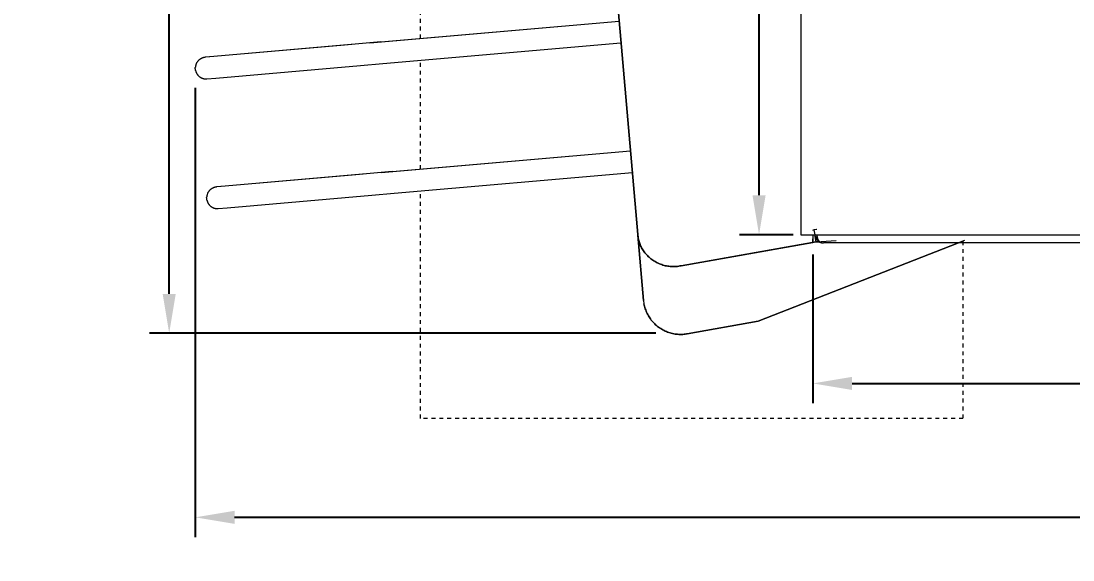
# Model space of a CAD drawing. Header units: inches. Extents: x -10 to 196, y -3 to 133.
# Drawn here: x -9.6 to 17.12, y 41.49 to 55.18 of the extents above; entities that cross this region are included whole.
import ezdxf

# ---------------------------------------------------------------- set-up
doc = ezdxf.new("R2010")
doc.units = ezdxf.units.IN
doc.linetypes.add('HIDDEN', pattern=[1.905, 1.27, -0.635])
for name, color, linetype, lineweight in [('ZANO_R', 7, 'Continuous', 0), ('ZANO_R_przerywana', 250, 'HIDDEN', 0), ('ZANO_W', 1, 'Continuous', 0)]:
    doc.layers.add(name, color=color, linetype=linetype, lineweight=lineweight)
doc.styles.get("Standard").update_dxf_attribs({"font": 'arial.ttf'})
doc.dimstyles.new('amerykanie', dxfattribs={"dimtxt": 50, "dimasz": 50, "dimexe": 0.5, "dimexo": 0.5, "dimgap": 1, "dimtad": 1, "dimdec": 0, "dimzin": 0, "dimlunit": 5, "dimtxsty": 'Standard', "dimcen": 0.09, "dimclrd": 1, "dimclre": 1, "dimclrt": 1, "dimazin": 0, "dimtfac": 1, "dimtdec": 0, "dimtmove": 0, "dimatfit": 3, "dimfxl": 1, "dimtzin": 0, "dimarcsym": 1})

# ---------------------------------------------------------------- blocks, each defined once
blk = doc.blocks.new('*D383')
at = {"layer": 'ZANO_W', "color": 1, "lineweight": -2}
for p, q in [((10.511, 49.253), (10.511, 45.475)), ((109.004, 49.233), (109.004, 45.475)), ((11.511, 45.975), (108.004, 45.975))]:
    blk.add_line(p, q, dxfattribs=at)
at = {"layer": 'ZANO_W', "color": 1}
for points in [[(11.511, 46.141), (11.511, 45.808), (10.511, 45.975)], [(108.004, 45.808), (108.004, 46.141), (109.004, 45.975)]]:
    blk.add_solid(points, dxfattribs=at)
at = {"layer": 'ZANO_W', "color": 1, "insert": (59.758, 47.315), "char_height": 1.625, "attachment_point": 5}
blk.add_mtext('98 1/2', dxfattribs=at)
blk = doc.blocks.new('*D384')
at = {"layer": 'ZANO_W', "color": 1, "lineweight": -2}
for p, q in [((10.283, 72.002), (8.648, 72.002)), ((9.148, 50.753), (9.148, 71.002)), ((10.011, 49.753), (8.648, 49.753))]:
    blk.add_line(p, q, dxfattribs=at)
at = {"layer": 'ZANO_W', "color": 1}
for points in [[(9.314, 71.002), (8.981, 71.002), (9.148, 72.002)], [(8.981, 50.753), (9.314, 50.753), (9.148, 49.753)]]:
    blk.add_solid(points, dxfattribs=at)
at = {"layer": 'ZANO_W', "color": 1, "insert": (7.808, 60.877), "char_height": 1.625, "attachment_point": 5, "rotation": 90}
blk.add_mtext('22 1/4', dxfattribs=at)
blk = doc.blocks.new('*D387')
at = {"layer": 'ZANO_W', "color": 1, "lineweight": -2}
for p, q in [((6.561, 74.358), (-6.336, 74.358)), ((-5.836, 48.25), (-5.836, 73.358)), ((6.522, 47.25), (-6.336, 47.25))]:
    blk.add_line(p, q, dxfattribs=at)
at = {"layer": 'ZANO_W', "color": 1}
for points in [[(-5.67, 73.358), (-6.003, 73.358), (-5.836, 74.358)], [(-6.003, 48.25), (-5.67, 48.25), (-5.836, 47.25)]]:
    blk.add_solid(points, dxfattribs=at)
at = {"layer": 'ZANO_W', "color": 1, "insert": (-7.177, 60.804), "char_height": 1.625, "attachment_point": 5, "rotation": 90}
blk.add_mtext('27 1/8', dxfattribs=at)
blk = doc.blocks.new('*D388')
at = {"layer": 'ZANO_W', "color": 1, "lineweight": -2}
for p, q in [((-5.175, 53.48), (-5.175, 42.073)), ((124.786, 53.485), (124.786, 42.073)), ((-4.175, 42.573), (123.786, 42.573))]:
    blk.add_line(p, q, dxfattribs=at)
at = {"layer": 'ZANO_W', "color": 1}
for points in [[(-4.175, 42.739), (-4.175, 42.406), (-5.175, 42.573)], [(123.786, 42.406), (123.786, 42.739), (124.786, 42.573)]]:
    blk.add_solid(points, dxfattribs=at)
at = {"layer": 'ZANO_W', "color": 1, "insert": (59.806, 43.913), "char_height": 1.625, "attachment_point": 5}
blk.add_mtext('129 15/16', dxfattribs=at)

msp = doc.modelspace()

# ---------------------------------------------------------------- linework, layer by layer
at = {"layer": 'ZANO_R'}
for p, q in [((6.06722, 49.75493), (5.11039, 60.69164)), ((6.06722, 49.75493), (5.11039, 60.69164)), ((5.11039, 60.69164), (6.06722, 49.75493)), ((10.20735, 58.17841), (10.20735, 49.75272)), ((-0.73607, 54.62699), (5.59253, 55.18067)), ((-0.45793, 54.64909), (5.59273, 55.17845)), ((-1.47332, 54.56241), (-4.80801, 54.26927)), ((-1.02218, 54.59976), (-4.70083, 54.2785)), ((-0.73607, 54.62699), (-1.47332, 54.56241)), ((-0.45793, 54.64909), (-1.02218, 54.59976)), ((-0.40989, 54.09997), (5.64077, 54.62934)), ((-4.98392, 54.24631), (-4.99283, 54.24318)), ((-4.97492, 54.24914), (-4.98392, 54.24631)), ((-4.96583, 54.25165), (-4.97492, 54.24914)), ((-4.95665, 54.25385), (-4.96583, 54.25165)), ((-4.94741, 54.25573), (-4.95665, 54.25385)), ((-4.9381, 54.2573), (-4.94741, 54.25573)), ((-4.92875, 54.25854), (-4.9381, 54.2573)), ((-4.91936, 54.25947), (-4.92875, 54.25854)), ((-4.70083, 54.2785), (-4.91936, 54.25946)), ((-5.1726, 53.98935), (-5.17227, 53.9989)), ((-5.17259, 53.9798), (-5.1726, 53.98935)), ((-5.17225, 53.97026), (-5.17259, 53.9798)), ((-5.17227, 53.9989), (-5.17162, 54.00842)), ((-5.17064, 54.01781), (-5.17162, 54.00842)), ((-5.16935, 54.02716), (-5.17064, 54.01781)), ((-5.16774, 54.03645), (-5.16935, 54.02716)), ((-5.16581, 54.04569), (-5.16774, 54.03645)), ((-5.16357, 54.05485), (-5.16581, 54.04569)), ((-5.16101, 54.06394), (-5.16357, 54.05485)), ((-5.15815, 54.07293), (-5.16101, 54.06394)), ((-5.15498, 54.08181), (-5.15815, 54.07293)), ((-5.1515, 54.09059), (-5.15498, 54.08181)), ((-5.14773, 54.09923), (-5.1515, 54.09059)), ((-5.14367, 54.10775), (-5.14773, 54.09923)), ((-5.13931, 54.11612), (-5.14367, 54.10775)), ((-5.13467, 54.12434), (-5.13931, 54.11612)), ((-5.12976, 54.13239), (-5.13467, 54.12434)), ((-5.12457, 54.14027), (-5.12976, 54.13239)), ((-5.11911, 54.14797), (-5.12457, 54.14027)), ((-5.11339, 54.15547), (-5.11911, 54.14797)), ((-5.10742, 54.16278), (-5.11339, 54.15547)), ((-5.1012, 54.16988), (-5.10742, 54.16278)), ((-5.09475, 54.17676), (-5.1012, 54.16988)), ((-5.08806, 54.18341), (-5.09475, 54.17676)), ((-5.08115, 54.18984), (-5.08806, 54.18341)), ((-5.07402, 54.19602), (-5.08115, 54.18984)), ((-5.06669, 54.20196), (-5.07402, 54.19602)), ((-5.05915, 54.20764), (-5.06669, 54.20196)), ((-5.05143, 54.21306), (-5.05915, 54.20764)), ((-5.04352, 54.21821), (-5.05143, 54.21306)), ((-5.03545, 54.22309), (-5.04352, 54.21821)), ((-5.02721, 54.22768), (-5.03545, 54.22309)), ((-5.01882, 54.232), (-5.02721, 54.22768)), ((-5.01028, 54.23602), (-5.01882, 54.232)), ((-5.00162, 54.23975), (-5.01028, 54.23602)), ((-4.99283, 54.24318), (-5.00162, 54.23975)), ((-4.65288, 53.72937), (-0.97422, 54.05064)), ((-0.97422, 54.05064), (-0.40989, 54.09997)), ((-5.17158, 53.96074), (-5.17225, 53.97026)), ((-5.17059, 53.95124), (-5.17158, 53.96074)), ((-5.16926, 53.94178), (-5.17059, 53.95124)), ((-5.16761, 53.93238), (-5.16926, 53.94178)), ((-5.16563, 53.92303), (-5.16761, 53.93238)), ((-5.16333, 53.91377), (-5.16563, 53.92303)), ((-5.16333, 53.91377), (-5.16095, 53.90537)), ((-5.16095, 53.90537), (-5.1583, 53.89703)), ((-5.1583, 53.89703), (-5.15537, 53.88875)), ((-5.15537, 53.88875), (-5.15217, 53.88055)), ((-5.15217, 53.88055), (-5.14871, 53.87244)), ((-5.14871, 53.87244), (-5.14498, 53.86443)), ((-5.14498, 53.86443), (-5.14099, 53.85653)), ((-5.14099, 53.85653), (-5.13675, 53.84877)), ((-5.13675, 53.84877), (-5.13226, 53.84114)), ((-5.13226, 53.84114), (-5.12753, 53.83367)), ((-5.12753, 53.83367), (-5.12257, 53.82636)), ((-5.12257, 53.82636), (-5.11738, 53.81922)), ((-5.11738, 53.81922), (-5.11198, 53.81227)), ((-5.11198, 53.81227), (-5.10638, 53.80551)), ((-5.10638, 53.80551), (-5.10058, 53.79895)), ((-5.10058, 53.79895), (-5.0946, 53.7926)), ((-5.0946, 53.7926), (-5.08795, 53.78599)), ((-5.08795, 53.78599), (-5.08108, 53.77961)), ((-5.08108, 53.77961), (-5.07573, 53.77494)), ((-5.07573, 53.77494), (-5.07026, 53.7704)), ((-5.07026, 53.7704), (-5.06467, 53.766)), ((-5.06467, 53.766), (-5.05897, 53.76175)), ((-5.05897, 53.76175), (-5.05316, 53.75764)), ((-5.05316, 53.75764), (-5.04725, 53.75369)), ((-5.04725, 53.75369), (-5.04124, 53.74989)), ((-5.04124, 53.74989), (-5.03514, 53.74625)), ((-5.03514, 53.74625), (-5.02795, 53.74223)), ((-5.02795, 53.74223), (-5.02064, 53.73842)), ((-5.02064, 53.73842), (-5.01322, 53.73484)), ((-5.01322, 53.73484), (-5.0057, 53.73148)), ((-5.0057, 53.73148), (-4.99808, 53.72835)), ((-4.99808, 53.72835), (-4.99038, 53.72544)), ((-4.99038, 53.72544), (-4.98259, 53.72276)), ((-4.98259, 53.72276), (-4.97472, 53.72032)), ((-4.97472, 53.72032), (-4.96672, 53.7181)), ((-4.96672, 53.7181), (-4.95864, 53.71612)), ((-4.95864, 53.71612), (-4.95052, 53.71439)), ((-4.95052, 53.71439), (-4.94234, 53.7129)), ((-4.94234, 53.7129), (-4.93412, 53.71166)), ((-4.93412, 53.71166), (-4.92587, 53.71067)), ((-4.92587, 53.71067), (-4.91759, 53.70993)), ((-4.87666, 53.7099), (-4.65288, 53.72937)), ((-4.91759, 53.70993), (-4.9093, 53.70943)), ((-4.9093, 53.70943), (-4.90114, 53.70919)), ((-4.90114, 53.70919), (-4.89297, 53.70919)), ((-4.89297, 53.70919), (-4.88481, 53.70943)), ((-4.88481, 53.70943), (-4.87666, 53.7099)), ((-0.44782, 51.3323), (5.88078, 51.88598)), ((-0.16968, 51.35439), (5.88098, 51.88376)), ((-0.44782, 51.3323), (-1.18507, 51.26772)), ((-0.16968, 51.35439), (-0.73393, 51.30507)), ((-0.12164, 50.80528), (5.92902, 51.33464)), ((-1.18507, 51.26772), (-4.51976, 50.97458)), ((-0.73393, 51.30507), (-4.41258, 50.9838)), ((-4.8699, 50.77823), (-4.87276, 50.76924)), ((-4.86673, 50.78712), (-4.8699, 50.77823)), ((-4.86325, 50.79589), (-4.86673, 50.78712)), ((-4.85948, 50.80454), (-4.86325, 50.79589)), ((-4.85542, 50.81305), (-4.85948, 50.80454)), ((-4.85106, 50.82143), (-4.85542, 50.81305)), ((-4.84642, 50.82964), (-4.85106, 50.82143)), ((-4.84151, 50.83769), (-4.84642, 50.82964)), ((-4.83632, 50.84557), (-4.84151, 50.83769)), ((-4.83086, 50.85327), (-4.83632, 50.84557)), ((-4.82514, 50.86078), (-4.83086, 50.85327)), ((-4.81917, 50.86809), (-4.82514, 50.86078)), ((-4.81296, 50.87518), (-4.81917, 50.86809)), ((-4.8065, 50.88206), (-4.81296, 50.87518)), ((-4.79981, 50.88872), (-4.8065, 50.88206)), ((-4.7929, 50.89514), (-4.79981, 50.88872)), ((-4.78577, 50.90133), (-4.7929, 50.89514)), ((-4.77844, 50.90726), (-4.78577, 50.90133)), ((-4.7709, 50.91294), (-4.77844, 50.90726)), ((-4.76318, 50.91836), (-4.7709, 50.91294)), ((-4.75528, 50.92351), (-4.76318, 50.91836)), ((-4.7472, 50.92839), (-4.75528, 50.92351)), ((-4.73896, 50.93299), (-4.7472, 50.92839)), ((-4.73057, 50.9373), (-4.73896, 50.93299)), ((-4.72203, 50.94133), (-4.73057, 50.9373)), ((-4.71337, 50.94506), (-4.72203, 50.94133)), ((-4.70458, 50.94849), (-4.71337, 50.94506)), ((-4.69568, 50.95162), (-4.70458, 50.94849)), ((-4.68667, 50.95444), (-4.69568, 50.95162)), ((-4.67758, 50.95695), (-4.68667, 50.95444)), ((-4.6684, 50.95915), (-4.67758, 50.95695)), ((-4.65916, 50.96104), (-4.6684, 50.95915)), ((-4.64985, 50.9626), (-4.65916, 50.96104)), ((-4.6405, 50.96385), (-4.64985, 50.9626)), ((-4.63111, 50.96478), (-4.6405, 50.96385)), ((-4.41258, 50.9838), (-4.63111, 50.96476)), ((-0.68597, 50.75594), (-0.12164, 50.80528)), ((-4.88435, 50.69466), (-4.88402, 50.7042)), ((-4.88434, 50.68511), (-4.88435, 50.69466)), ((-4.884, 50.67557), (-4.88434, 50.68511)), ((-4.88402, 50.7042), (-4.88337, 50.71373)), ((-4.88334, 50.66604), (-4.884, 50.67557)), ((-4.8824, 50.72311), (-4.88337, 50.71373)), ((-4.88234, 50.65654), (-4.88334, 50.66604)), ((-4.8811, 50.73246), (-4.8824, 50.72311)), ((-4.88101, 50.64709), (-4.88234, 50.65654)), ((-4.87949, 50.74176), (-4.8811, 50.73246)), ((-4.87936, 50.63768), (-4.88101, 50.64709)), ((-4.87756, 50.75099), (-4.87949, 50.74176)), ((-4.87738, 50.62834), (-4.87936, 50.63768)), ((-4.87532, 50.76016), (-4.87756, 50.75099)), ((-4.87509, 50.61907), (-4.87738, 50.62834)), ((-4.87276, 50.76924), (-4.87532, 50.76016)), ((-4.87509, 50.61907), (-4.87271, 50.61068)), ((-4.87271, 50.61068), (-4.87005, 50.60234)), ((-4.87005, 50.60234), (-4.86712, 50.59406)), ((-4.86712, 50.59406), (-4.86393, 50.58586)), ((-4.86393, 50.58586), (-4.86046, 50.57774)), ((-4.86046, 50.57774), (-4.85673, 50.56973)), ((-4.85673, 50.56973), (-4.85274, 50.56184)), ((-4.85274, 50.56184), (-4.8485, 50.55407)), ((-4.8485, 50.55407), (-4.84401, 50.54645)), ((-4.84401, 50.54645), (-4.83928, 50.53897)), ((-4.83928, 50.53897), (-4.83432, 50.53166)), ((-4.83432, 50.53166), (-4.82914, 50.52453)), ((-4.82914, 50.52453), (-4.82374, 50.51757)), ((-4.82374, 50.51757), (-4.81813, 50.51081)), ((-4.81813, 50.51081), (-4.81233, 50.50425)), ((-4.81233, 50.50425), (-4.80635, 50.49791)), ((-4.36463, 50.43468), (-0.68597, 50.75594)), ((-4.80635, 50.49791), (-4.7997, 50.4913)), ((-4.7997, 50.4913), (-4.79283, 50.48492)), ((-4.79283, 50.48492), (-4.78748, 50.48024)), ((-4.78748, 50.48024), (-4.78201, 50.47571)), ((-4.78201, 50.47571), (-4.77642, 50.47131)), ((-4.77642, 50.47131), (-4.77072, 50.46705)), ((-4.77072, 50.46705), (-4.76491, 50.46295)), ((-4.76491, 50.46295), (-4.759, 50.45899)), ((-4.759, 50.45899), (-4.75299, 50.45519)), ((-4.75299, 50.45519), (-4.74689, 50.45156)), ((-4.74689, 50.45156), (-4.7397, 50.44753)), ((-4.7397, 50.44753), (-4.73239, 50.44373)), ((-4.73239, 50.44373), (-4.72497, 50.44015)), ((-4.72497, 50.44015), (-4.71745, 50.43679)), ((-4.71745, 50.43679), (-4.70983, 50.43365)), ((-4.70983, 50.43365), (-4.70213, 50.43075)), ((-4.70213, 50.43075), (-4.69434, 50.42807)), ((-4.69434, 50.42807), (-4.68648, 50.42563)), ((-4.68648, 50.42563), (-4.67847, 50.42341)), ((-4.67847, 50.42341), (-4.6704, 50.42143)), ((-4.6704, 50.42143), (-4.66227, 50.41969)), ((-4.66227, 50.41969), (-4.65409, 50.41821)), ((-4.65409, 50.41821), (-4.64587, 50.41697)), ((-4.64587, 50.41697), (-4.63762, 50.41598)), ((-4.63762, 50.41598), (-4.62934, 50.41523)), ((-4.62934, 50.41523), (-4.62105, 50.41474)), ((-4.62105, 50.41474), (-4.61289, 50.4145)), ((-4.61289, 50.4145), (-4.60473, 50.4145)), ((-4.60473, 50.4145), (-4.59657, 50.41473)), ((-4.59657, 50.41473), (-4.58842, 50.41521)), ((-4.58842, 50.41521), (-4.36463, 50.43468)), ((6.06722, 49.75493), (6.06785, 49.74855)), ((6.06781, 49.74854), (6.07099, 49.72022)), ((6.06781, 49.74854), (6.07099, 49.72022)), ((6.07099, 49.72022), (6.06781, 49.74854)), ((6.06785, 49.74855), (6.06898, 49.73959)), ((6.21344, 48.08374), (6.06825, 49.74321)), ((6.21344, 48.08374), (6.06825, 49.74321)), ((6.06825, 49.74321), (6.21344, 48.08374)), ((6.06898, 49.73959), (6.07039, 49.73066)), ((6.07039, 49.73066), (6.07206, 49.72179)), ((6.07099, 49.72022), (6.07509, 49.69202)), ((6.07099, 49.72022), (6.07509, 49.69202)), ((6.07509, 49.69202), (6.07099, 49.72022)), ((6.07206, 49.72179), (6.07401, 49.71296)), ((6.07401, 49.71296), (6.07623, 49.70421)), ((10.20735, 49.75272), (10.83731, 49.75272)), ((10.51119, 49.87072), (10.54203, 49.87615)), ((10.51119, 49.87072), (10.54203, 49.87615)), ((10.51119, 49.55586), (10.52233, 49.75272)), ((10.51119, 49.75272), (10.51119, 49.55586)), ((10.61176, 49.88135), (10.54203, 49.87615)), ((10.60664, 49.88096), (10.54203, 49.87615)), ((10.54203, 49.87615), (10.59659, 49.56751)), ((10.54203, 49.87615), (10.59659, 49.56751)), ((10.59659, 49.56751), (10.56385, 49.75272)), ((10.60664, 49.70371), (10.60673, 49.69834)), ((10.62495, 49.70371), (10.62495, 49.75272)), ((10.62495, 49.70371), (10.62505, 49.69834)), ((10.83731, 49.75272), (23.43728, 49.75272)), ((6.07509, 49.69202), (6.0801, 49.66396)), ((6.07509, 49.69202), (6.0801, 49.66396)), ((6.0801, 49.66397), (6.07509, 49.69202)), ((6.08602, 49.63609), (6.0801, 49.66397)), ((6.0801, 49.66396), (6.08602, 49.63609)), ((6.0801, 49.66396), (6.08602, 49.63609)), ((6.08602, 49.63609), (6.09284, 49.60842)), ((6.08602, 49.63609), (6.09284, 49.60842)), ((6.09284, 49.60842), (6.08602, 49.63609)), ((6.09284, 49.60842), (6.10055, 49.58098)), ((6.09284, 49.60842), (6.10055, 49.58098)), ((6.10055, 49.58098), (6.09284, 49.60842)), ((6.10055, 49.58098), (6.10915, 49.55381)), ((6.10055, 49.58098), (6.10915, 49.55381)), ((6.10915, 49.55381), (6.10055, 49.58098)), ((6.10915, 49.55381), (6.11863, 49.52693)), ((6.10915, 49.55381), (6.11863, 49.52693)), ((6.11863, 49.52693), (6.10915, 49.55381)), ((6.11863, 49.52693), (6.12897, 49.50038)), ((6.11863, 49.52693), (6.12897, 49.50038)), ((6.12897, 49.50038), (6.11863, 49.52693)), ((6.12897, 49.50038), (6.14017, 49.47417)), ((6.12897, 49.50038), (6.14017, 49.47417)), ((6.14017, 49.47417), (6.12897, 49.50038)), ((6.14017, 49.47417), (6.15222, 49.44834)), ((6.14017, 49.47417), (6.15222, 49.44834)), ((6.15222, 49.44834), (6.14017, 49.47417)), ((6.15222, 49.44834), (6.16509, 49.42292)), ((6.15222, 49.44834), (6.16509, 49.42292)), ((6.16509, 49.42292), (6.15222, 49.44834)), ((7.16757, 48.9648), (10.51119, 49.55586)), ((7.16757, 48.9648), (10.51119, 49.55586)), ((7.16757, 48.9648), (10.51119, 49.55586)), ((10.59659, 49.56751), (7.1676, 48.96441)), ((10.59659, 49.56751), (7.1676, 48.96441)), ((7.1676, 48.96441), (10.59659, 49.56751)), ((14.36919, 49.60528), (9.12433, 47.55655)), ((14.21799, 49.54622), (9.12433, 47.55655)), ((9.12433, 47.55655), (14.21799, 49.54622)), ((10.59659, 49.56751), (11.10326, 49.60528)), ((10.69221, 49.57463), (10.59659, 49.56751)), ((10.59659, 49.56751), (10.67569, 49.5734)), ((10.60673, 49.69834), (10.60701, 49.69296)), ((10.60701, 49.69296), (10.60747, 49.68761)), ((10.60747, 49.68761), (10.60811, 49.68227)), ((10.60811, 49.68227), (10.60893, 49.67695)), ((10.60893, 49.67695), (10.60994, 49.67167)), ((10.60994, 49.67167), (10.61112, 49.66642)), ((10.61112, 49.66642), (10.61248, 49.66122)), ((10.61248, 49.66122), (10.61402, 49.65607)), ((10.61402, 49.65607), (10.61574, 49.65097)), ((10.61574, 49.65097), (10.61762, 49.64594)), ((10.61762, 49.64594), (10.61968, 49.64097)), ((10.61968, 49.64097), (10.62191, 49.63607)), ((10.62191, 49.63607), (10.6243, 49.63126)), ((10.6243, 49.63126), (10.62685, 49.62652)), ((10.62505, 49.69834), (10.62532, 49.69296)), ((10.62532, 49.69296), (10.62578, 49.68761)), ((10.62578, 49.68761), (10.62642, 49.68227)), ((10.62642, 49.68227), (10.62724, 49.67695)), ((10.62685, 49.62652), (10.62957, 49.62188)), ((10.62724, 49.67695), (10.62825, 49.67167)), ((10.62825, 49.67167), (10.62943, 49.66642)), ((10.62943, 49.66642), (10.63079, 49.66122)), ((10.62957, 49.62188), (10.63244, 49.61734)), ((10.63079, 49.66122), (10.63233, 49.65607)), ((10.63233, 49.65607), (10.63405, 49.65097)), ((10.63244, 49.61734), (10.63547, 49.61289)), ((10.63405, 49.65097), (10.63593, 49.64594)), ((10.63547, 49.61289), (10.63864, 49.60855)), ((10.63593, 49.64594), (10.63799, 49.64097)), ((10.63799, 49.64097), (10.64022, 49.63607)), ((10.63864, 49.60855), (10.64197, 49.60432)), ((10.64022, 49.63607), (10.64261, 49.63126)), ((10.64197, 49.60432), (10.64543, 49.60021)), ((10.64261, 49.63126), (10.64517, 49.62652)), ((10.64517, 49.62652), (10.64788, 49.62188)), ((10.64543, 49.60021), (10.64903, 49.59622)), ((10.64788, 49.62188), (10.65075, 49.61734)), ((10.64903, 49.59622), (10.65277, 49.59235)), ((10.65075, 49.61734), (10.65378, 49.61289)), ((10.65277, 49.59235), (10.65664, 49.58861)), ((10.65378, 49.61289), (10.65696, 49.60855)), ((10.65664, 49.58861), (10.66063, 49.58501)), ((10.65696, 49.60855), (10.66028, 49.60432)), ((10.66028, 49.60432), (10.66374, 49.60021)), ((10.66063, 49.58501), (10.66474, 49.58155)), ((10.66374, 49.60021), (10.66735, 49.59622)), ((10.66474, 49.58155), (10.66897, 49.57822)), ((10.66735, 49.59622), (10.67108, 49.59235)), ((10.66897, 49.57822), (10.67331, 49.57505)), ((10.67108, 49.59235), (10.67495, 49.58861)), ((10.67331, 49.57505), (10.67776, 49.57202)), ((10.67495, 49.58861), (10.67894, 49.58501)), ((10.67776, 49.57202), (10.6823, 49.56915)), ((10.67894, 49.58501), (10.68305, 49.58155)), ((10.6823, 49.56915), (10.68694, 49.56643)), ((10.68305, 49.58155), (10.68728, 49.57822)), ((10.68694, 49.56643), (10.69168, 49.56388)), ((10.68728, 49.57822), (10.69162, 49.57505)), ((10.69162, 49.57505), (10.69607, 49.57202)), ((10.69168, 49.56388), (10.69649, 49.56149)), ((10.69607, 49.57202), (10.70061, 49.56915)), ((10.69649, 49.56149), (10.70139, 49.55926)), ((10.70061, 49.56915), (10.70526, 49.56643)), ((10.70139, 49.55926), (10.70636, 49.5572)), ((10.70526, 49.56643), (10.70999, 49.56388)), ((10.70636, 49.5572), (10.71139, 49.55532)), ((10.70999, 49.56388), (10.7148, 49.56149)), ((10.71139, 49.55532), (10.71649, 49.5536)), ((10.7148, 49.56149), (10.7197, 49.55926)), ((10.71649, 49.5536), (10.72164, 49.55206)), ((10.7197, 49.55926), (10.72467, 49.5572)), ((10.72164, 49.55206), (10.72684, 49.5507)), ((10.72467, 49.5572), (10.7297, 49.55532)), ((10.72684, 49.5507), (10.73209, 49.54952)), ((10.7297, 49.55532), (10.7348, 49.5536)), ((10.73209, 49.54952), (10.73737, 49.54851)), ((10.7348, 49.5536), (10.73995, 49.55206)), ((10.73737, 49.54851), (10.74269, 49.54769)), ((10.73995, 49.55206), (10.74516, 49.5507)), ((10.74269, 49.54769), (10.74803, 49.54705)), ((10.74516, 49.5507), (10.7504, 49.54952)), ((10.74803, 49.54705), (10.75338, 49.54659)), ((10.7504, 49.54952), (10.75568, 49.54851)), ((10.75338, 49.54659), (10.75875, 49.54631)), ((10.75568, 49.54851), (10.761, 49.54769)), ((10.75875, 49.54631), (10.76413, 49.54622)), ((10.761, 49.54769), (10.76634, 49.54705)), ((10.76634, 49.54705), (10.7717, 49.54659)), ((10.7717, 49.54659), (10.77707, 49.54631)), ((10.77707, 49.54631), (10.78244, 49.54622)), ((108.84669, 49.54622), (10.78244, 49.54622)), ((6.16509, 49.42292), (6.17879, 49.39793)), ((6.16509, 49.42292), (6.17879, 49.39793)), ((6.17879, 49.39793), (6.16509, 49.42292)), ((6.17879, 49.39793), (6.19494, 49.37123)), ((6.17879, 49.39793), (6.19494, 49.37123)), ((6.19494, 49.37123), (6.17879, 49.39793)), ((6.19494, 49.37123), (6.21199, 49.34509)), ((6.19494, 49.37123), (6.21199, 49.34509)), ((6.21199, 49.34509), (6.19494, 49.37123)), ((6.21199, 49.34509), (6.22993, 49.31955)), ((6.21199, 49.34509), (6.22993, 49.31955)), ((6.22993, 49.31955), (6.21199, 49.34509)), ((6.22993, 49.31955), (6.24872, 49.29464)), ((6.22993, 49.31955), (6.24872, 49.29464)), ((6.24872, 49.29464), (6.22993, 49.31955)), ((6.24872, 49.29464), (6.26835, 49.27038)), ((6.24872, 49.29464), (6.26835, 49.27038)), ((6.26835, 49.27038), (6.24872, 49.29464)), ((6.26835, 49.27038), (6.2888, 49.24681)), ((6.26835, 49.27038), (6.2888, 49.24681)), ((6.2888, 49.24681), (6.26835, 49.27038)), ((6.2888, 49.24681), (6.31004, 49.22394)), ((6.2888, 49.24681), (6.31004, 49.22394)), ((6.31004, 49.22394), (6.2888, 49.24681)), ((6.31004, 49.22394), (6.33205, 49.20182)), ((6.31004, 49.22394), (6.33205, 49.20182)), ((6.33205, 49.20182), (6.31004, 49.22394)), ((6.33205, 49.20182), (6.35479, 49.18045)), ((6.33205, 49.20182), (6.35479, 49.18045)), ((6.35479, 49.18045), (6.33205, 49.20182)), ((6.35479, 49.18045), (6.37825, 49.15988)), ((6.35479, 49.18045), (6.37825, 49.15988)), ((6.37825, 49.15988), (6.35479, 49.18045)), ((6.37825, 49.15988), (6.4024, 49.14011)), ((6.37825, 49.15988), (6.4024, 49.14011)), ((6.4024, 49.14011), (6.37825, 49.15988)), ((6.4024, 49.14011), (6.42721, 49.12118)), ((6.4024, 49.14011), (6.42721, 49.12118)), ((6.42721, 49.12118), (6.4024, 49.14011)), ((6.42721, 49.12118), (6.45265, 49.10311)), ((6.42721, 49.12118), (6.45265, 49.10311)), ((6.45265, 49.10311), (6.42721, 49.12118)), ((6.45265, 49.10311), (6.47869, 49.08591)), ((6.45265, 49.10311), (6.47869, 49.08591)), ((6.47869, 49.08591), (6.45265, 49.10311)), ((6.47869, 49.08591), (6.50531, 49.06961)), ((6.47869, 49.08591), (6.50531, 49.06961)), ((6.50531, 49.06961), (6.47869, 49.08591)), ((6.50531, 49.06961), (6.53246, 49.05423)), ((6.50531, 49.06961), (6.53246, 49.05423)), ((6.53246, 49.05423), (6.50531, 49.06961)), ((6.53246, 49.05423), (6.56012, 49.03978)), ((6.53246, 49.05423), (6.56012, 49.03978)), ((6.56012, 49.03978), (6.53246, 49.05423)), ((6.56012, 49.03978), (6.58825, 49.02628)), ((6.56012, 49.03978), (6.58825, 49.02628)), ((6.58825, 49.02628), (6.56012, 49.03978)), ((6.58825, 49.02628), (6.61683, 49.01375)), ((6.58825, 49.02628), (6.61683, 49.01375)), ((6.61683, 49.01375), (6.58825, 49.02628)), ((6.61683, 49.01375), (6.64583, 49.0022)), ((6.61683, 49.01375), (6.64583, 49.0022)), ((6.64583, 49.0022), (6.61683, 49.01375)), ((6.64583, 49.0022), (6.67519, 48.99165)), ((6.64583, 49.0022), (6.67519, 48.99165)), ((6.67519, 48.99165), (6.64583, 49.0022)), ((6.67519, 48.99165), (6.7049, 48.9821)), ((6.67519, 48.99165), (6.7049, 48.9821)), ((6.7049, 48.9821), (6.67519, 48.99165)), ((6.7049, 48.9821), (6.73492, 48.97357)), ((6.7049, 48.9821), (6.73492, 48.97357)), ((6.73492, 48.97357), (6.7049, 48.9821)), ((6.73492, 48.97357), (6.76521, 48.96607)), ((6.73492, 48.97357), (6.76521, 48.96607)), ((6.76521, 48.96607), (6.73492, 48.97357)), ((6.76521, 48.96607), (6.79574, 48.95961)), ((6.76521, 48.96607), (6.79574, 48.95961)), ((6.79574, 48.95961), (6.76521, 48.96607)), ((6.79574, 48.95961), (6.82648, 48.95419)), ((6.79574, 48.95961), (6.82648, 48.95419)), ((6.82648, 48.95419), (6.79574, 48.95961)), ((6.82648, 48.95419), (6.85737, 48.94982)), ((6.82648, 48.95419), (6.85737, 48.94982)), ((6.85737, 48.94982), (6.82648, 48.95419)), ((6.85737, 48.94982), (6.8884, 48.9465)), ((6.85737, 48.94982), (6.8884, 48.9465)), ((6.8884, 48.9465), (6.85737, 48.94982)), ((6.8884, 48.9465), (6.91953, 48.94425)), ((6.8884, 48.9465), (6.91953, 48.94425)), ((6.91953, 48.94425), (6.8884, 48.9465)), ((6.91953, 48.94425), (6.95071, 48.94306)), ((6.91953, 48.94425), (6.95071, 48.94306)), ((6.95071, 48.94306), (6.91953, 48.94425)), ((6.95071, 48.94306), (6.98192, 48.94293)), ((6.95071, 48.94306), (6.98192, 48.94293)), ((6.98192, 48.94293), (6.95071, 48.94306)), ((6.98192, 48.94293), (7.01311, 48.94386)), ((6.98192, 48.94293), (7.01311, 48.94386)), ((7.01311, 48.94386), (6.98192, 48.94293)), ((7.01311, 48.94386), (7.04426, 48.94586)), ((7.01311, 48.94386), (7.04426, 48.94586)), ((7.04426, 48.94586), (7.01311, 48.94386)), ((7.04426, 48.94586), (7.07531, 48.94891)), ((7.04426, 48.94586), (7.07531, 48.94891)), ((7.07531, 48.94891), (7.04426, 48.94586)), ((7.07531, 48.94891), (7.10625, 48.95303)), ((7.07531, 48.94891), (7.10625, 48.95303)), ((7.10625, 48.95303), (7.07531, 48.94891)), ((7.10625, 48.95303), (7.13702, 48.95819)), ((7.10625, 48.95303), (7.13702, 48.95819)), ((7.13702, 48.95819), (7.10625, 48.95303)), ((7.13702, 48.95819), (7.1676, 48.96441)), ((7.13702, 48.95819), (7.1676, 48.96441)), ((7.1676, 48.96441), (7.13702, 48.95819)), ((6.21344, 48.08374), (6.22476, 47.99884)), ((6.21344, 48.08374), (6.22476, 47.99884)), ((6.21344, 48.08374), (6.22476, 47.99884)), ((6.23114, 47.96681), (6.22476, 47.99884)), ((6.23114, 47.96681), (6.22476, 47.99884)), ((6.22476, 47.99884), (6.23114, 47.96681)), ((6.23861, 47.93501), (6.23114, 47.96681)), ((6.23861, 47.93501), (6.23114, 47.96681)), ((6.23114, 47.96681), (6.23861, 47.93501)), ((6.24718, 47.9035), (6.23861, 47.93501)), ((6.24718, 47.9035), (6.23861, 47.93501)), ((6.23861, 47.93501), (6.24718, 47.9035)), ((6.25682, 47.8723), (6.24718, 47.9035)), ((6.25682, 47.8723), (6.24718, 47.9035)), ((6.24718, 47.9035), (6.25682, 47.8723)), ((6.26753, 47.84144), (6.25682, 47.8723)), ((6.26753, 47.84144), (6.25682, 47.8723)), ((6.25682, 47.8723), (6.26753, 47.84144)), ((6.27929, 47.81098), (6.26753, 47.84144)), ((6.27929, 47.81098), (6.26753, 47.84144)), ((6.26753, 47.84144), (6.27929, 47.81098)), ((6.2921, 47.78094), (6.27929, 47.81098)), ((6.2921, 47.78094), (6.27929, 47.81098)), ((6.27929, 47.81098), (6.2921, 47.78094)), ((6.30593, 47.75135), (6.2921, 47.78094)), ((6.30593, 47.75135), (6.2921, 47.78094)), ((6.2921, 47.78094), (6.30593, 47.75135)), ((6.32078, 47.72226), (6.30593, 47.75135)), ((6.32078, 47.72226), (6.30593, 47.75135)), ((6.30593, 47.75135), (6.32078, 47.72226)), ((6.33661, 47.6937), (6.32078, 47.72226)), ((6.33661, 47.6937), (6.32078, 47.72226)), ((6.32078, 47.72226), (6.33661, 47.6937)), ((6.35342, 47.6657), (6.33661, 47.6937)), ((6.35342, 47.6657), (6.33661, 47.6937)), ((6.33661, 47.6937), (6.35342, 47.6657)), ((6.37118, 47.63829), (6.35342, 47.6657)), ((6.37118, 47.63829), (6.35342, 47.6657)), ((6.35342, 47.6657), (6.37118, 47.63829)), ((6.38987, 47.61151), (6.37118, 47.63829)), ((6.38987, 47.61151), (6.37118, 47.63829)), ((6.37118, 47.63829), (6.38987, 47.61151)), ((6.40948, 47.58539), (6.38987, 47.61151)), ((6.40948, 47.58539), (6.38987, 47.61151)), ((6.38987, 47.61151), (6.40948, 47.58539)), ((6.42997, 47.55996), (6.40948, 47.58539)), ((6.42997, 47.55996), (6.40948, 47.58539)), ((6.40948, 47.58539), (6.42997, 47.55996)), ((6.45132, 47.53525), (6.42997, 47.55996)), ((6.45132, 47.53525), (6.42997, 47.55996)), ((6.42997, 47.55996), (6.45132, 47.53525)), ((6.47351, 47.51129), (6.45132, 47.53525)), ((6.47351, 47.51129), (6.45132, 47.53525)), ((6.45132, 47.53525), (6.47351, 47.51129)), ((6.49651, 47.4881), (6.47351, 47.51129)), ((6.49651, 47.4881), (6.47351, 47.51129)), ((6.47351, 47.51129), (6.49651, 47.4881)), ((6.5203, 47.46573), (6.49651, 47.4881)), ((6.5203, 47.46573), (6.49651, 47.4881)), ((6.49651, 47.4881), (6.5203, 47.46573)), ((6.54484, 47.44418), (6.5203, 47.46573)), ((6.54484, 47.44418), (6.5203, 47.46573)), ((6.5203, 47.46573), (6.54484, 47.44418)), ((6.57011, 47.42349), (6.54484, 47.44418)), ((6.57011, 47.42349), (6.54484, 47.44418)), ((6.54484, 47.44418), (6.57011, 47.42349)), ((6.59607, 47.40368), (6.57011, 47.42349)), ((6.59607, 47.40368), (6.57011, 47.42349)), ((6.57011, 47.42349), (6.59607, 47.40368)), ((6.62271, 47.38478), (6.59607, 47.40368)), ((6.62271, 47.38478), (6.59607, 47.40368)), ((6.59607, 47.40368), (6.62271, 47.38478)), ((6.64997, 47.3668), (6.62271, 47.38478)), ((6.64997, 47.3668), (6.62271, 47.38478)), ((6.62271, 47.38478), (6.64997, 47.3668)), ((6.67784, 47.34977), (6.64997, 47.3668)), ((6.67784, 47.34977), (6.64997, 47.3668)), ((6.64997, 47.3668), (6.67784, 47.34977)), ((6.70628, 47.33371), (6.67784, 47.34977)), ((6.70628, 47.33371), (6.67784, 47.34977)), ((6.67784, 47.34977), (6.70628, 47.33371)), ((6.73525, 47.31864), (6.70628, 47.33371)), ((6.73525, 47.31864), (6.70628, 47.33371)), ((6.70628, 47.33371), (6.73525, 47.31864)), ((6.76473, 47.30458), (6.73525, 47.31864)), ((6.76473, 47.30458), (6.73525, 47.31864)), ((6.73525, 47.31864), (6.76473, 47.30458)), ((6.79467, 47.29154), (6.76473, 47.30458)), ((6.79467, 47.29154), (6.76473, 47.30458)), ((6.76473, 47.30458), (6.79467, 47.29154)), ((9.12433, 47.55655), (7.31912, 47.23259)), ((9.12433, 47.55655), (7.31912, 47.23259)), ((7.31912, 47.23259), (9.12433, 47.55655)), ((6.82504, 47.27953), (6.79467, 47.29154)), ((6.82504, 47.27953), (6.79467, 47.29154)), ((6.79467, 47.29154), (6.82504, 47.27953)), ((6.8558, 47.26858), (6.82504, 47.27953)), ((6.8558, 47.26858), (6.82504, 47.27953)), ((6.82504, 47.27953), (6.8558, 47.26858)), ((6.88693, 47.25869), (6.8558, 47.26858)), ((6.88693, 47.25869), (6.8558, 47.26858)), ((6.8558, 47.26858), (6.88693, 47.25869)), ((6.91838, 47.24988), (6.88693, 47.25869)), ((6.91838, 47.24988), (6.88693, 47.25869)), ((6.88693, 47.25869), (6.91838, 47.24988)), ((6.95011, 47.24215), (6.91838, 47.24988)), ((6.95011, 47.24215), (6.91838, 47.24988)), ((6.91838, 47.24988), (6.95011, 47.24215)), ((6.98209, 47.23553), (6.95011, 47.24215)), ((6.98209, 47.23553), (6.95011, 47.24215)), ((6.95011, 47.24215), (6.98209, 47.23553)), ((7.01428, 47.23), (6.98209, 47.23553)), ((7.01428, 47.23), (6.98209, 47.23553)), ((6.98209, 47.23553), (7.01428, 47.23)), ((7.04663, 47.22559), (7.01428, 47.23)), ((7.04663, 47.22559), (7.01428, 47.23)), ((7.01428, 47.23), (7.04663, 47.22559)), ((7.07913, 47.22229), (7.04663, 47.22559)), ((7.07913, 47.22229), (7.04663, 47.22559)), ((7.04663, 47.22559), (7.07913, 47.22229)), ((7.11171, 47.22011), (7.07913, 47.22229)), ((7.11171, 47.22011), (7.07913, 47.22229)), ((7.07913, 47.22229), (7.11171, 47.22011)), ((7.14435, 47.21906), (7.11171, 47.22011)), ((7.14435, 47.21906), (7.11171, 47.22011)), ((7.11171, 47.22011), (7.14435, 47.21906)), ((7.17701, 47.21912), (7.14435, 47.21906)), ((7.17701, 47.21912), (7.14435, 47.21906)), ((7.14435, 47.21906), (7.17701, 47.21912)), ((7.20965, 47.22032), (7.17701, 47.21912)), ((7.20965, 47.22032), (7.17701, 47.21912)), ((7.17701, 47.21912), (7.20965, 47.22032)), ((7.24222, 47.22263), (7.20965, 47.22032)), ((7.24222, 47.22263), (7.20965, 47.22032)), ((7.20965, 47.22032), (7.24222, 47.22263)), ((7.2747, 47.22606), (7.24222, 47.22263)), ((7.2747, 47.22606), (7.24222, 47.22263)), ((7.24222, 47.22263), (7.2747, 47.22606)), ((7.30704, 47.23061), (7.2747, 47.22606)), ((7.30704, 47.23061), (7.2747, 47.22606)), ((7.2747, 47.22606), (7.30704, 47.23061)), ((7.31912, 47.23259), (7.30704, 47.23061)), ((7.31912, 47.23259), (7.30704, 47.23061)), ((7.30704, 47.23061), (7.31912, 47.23259))]:
    msp.add_line(p, q, dxfattribs=at)
at = {"layer": 'ZANO_R_przerywana', "ltscale": 0.05}
for p, q in [((0.54684, 54.73923), (0.54684, 66.9272)), ((0.54684, 51.41932), (0.54684, 54.18368)), ((0.54684, 45.08426), (0.54684, 50.86376)), ((14.32717, 49.58887), (14.32717, 45.08426)), ((14.32717, 45.08426), (0.54684, 45.08426))]:
    msp.add_line(p, q, dxfattribs=at)

# ---------------------------------------------------------------- dimensions: what is measured, and where the dimension line sits
at = {"layer": 'ZANO_W'}
for base, p1, p2, picture, middle in [((-5.83634, 74.35833), (7.02183, 47.25024), (7.06119, 74.35833), '*D387', (-7.17656, 60.80429)), ((9.14774, 72.00209), (10.51119, 49.75272), (10.78289, 72.00209), '*D384', (7.80752, 60.8774))]:
    dim = msp.add_linear_dim(base=base, p1=p1, p2=p2, angle=90, dimstyle='amerykanie', override={"dimtxt": 1.625, "dimasz": 1, "dimgap": 0.5, "dimdec": 4, "dimaunit": 1, "dimadec": 1, "dimtdec": 4, "dimtmove": 1, "dimfrac": 2}, dxfattribs=at)
    dim.commit()
    dim.dimension.update_dxf_attribs({"geometry": picture, "text_midpoint": middle})
for base, p1, p2, picture, middle in [((124.78599, 42.57277), (-5.17461, 53.97996), (124.78599, 53.98507), '*D388', (59.80569, 43.91298)), ((109.00418, 45.97468), (10.51119, 49.75272), (109.00418, 49.73324), '*D383', (59.75768, 47.31489))]:
    dim = msp.add_linear_dim(base=base, p1=p1, p2=p2, dimstyle='amerykanie', override={"dimtxt": 1.625, "dimasz": 1, "dimgap": 0.5, "dimdec": 4, "dimaunit": 1, "dimadec": 1, "dimtdec": 4, "dimtmove": 1, "dimfrac": 2}, dxfattribs=at)
    dim.commit()
    dim.dimension.update_dxf_attribs({"geometry": picture, "text_midpoint": middle})

doc.saveas('drawing.dxf')
